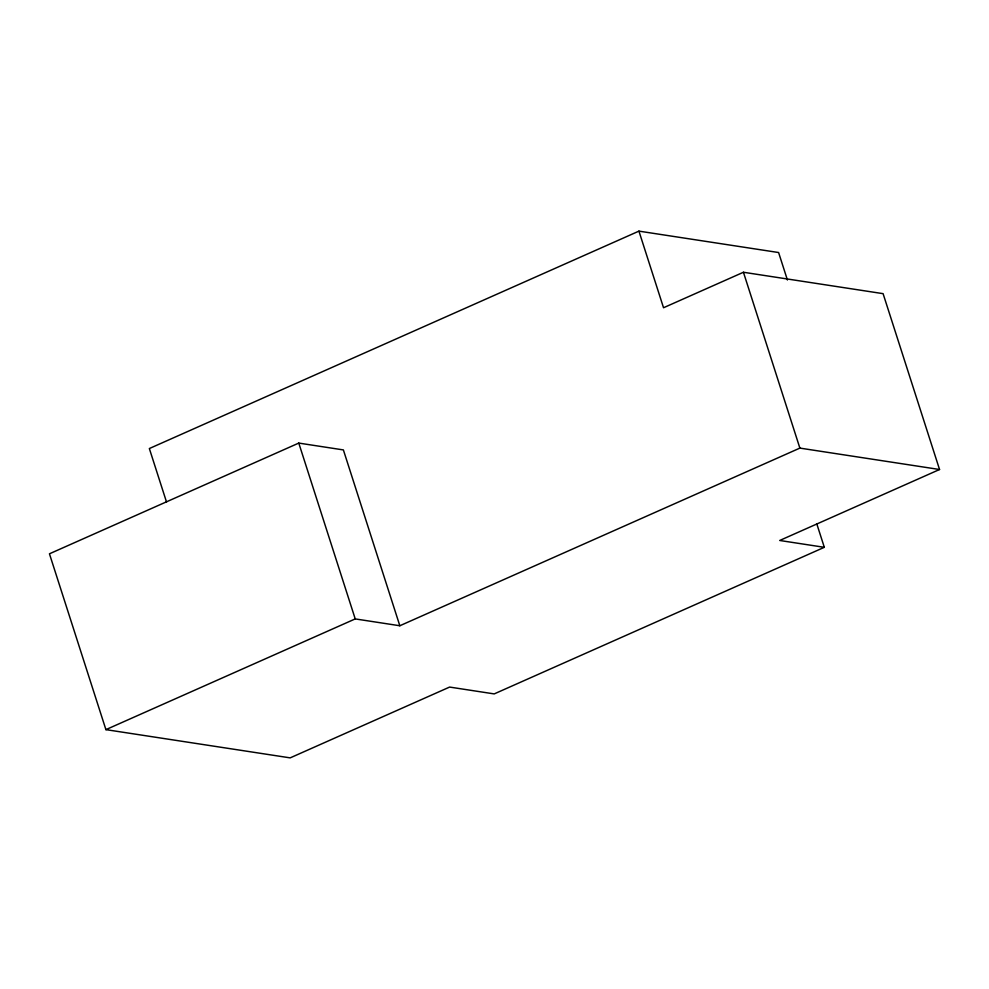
<?xml version="1.0" encoding="UTF-8"?>
<svg xmlns="http://www.w3.org/2000/svg" width="989" height="989" viewBox="0 0 989 989"><rect width="100%" height="100%" fill="white"/><g stroke="black" fill="none" stroke-linecap="round" stroke-linejoin="round"><path stroke-width="1.48" d="M787.417 279.998L778.603 252.529L638.931 231.129L149.351 448.536L166.523 502.029M638.931 231.129L663.532 307.74L743.431 272.259L883.09 293.659L939.55 469.503L799.878 448.104L399.828 625.753L343.381 449.921L298.777 443.084L49.45 553.803L105.91 729.635L290.173 757.871L449.612 687.071L494.216 693.907L824.319 547.313L816.877 524.121M105.91 729.635L355.224 618.916L399.828 625.753M939.55 469.503L779.715 540.476L824.319 547.313M743.431 272.259L799.878 448.104M298.777 443.084L355.224 618.916"/></g></svg>
